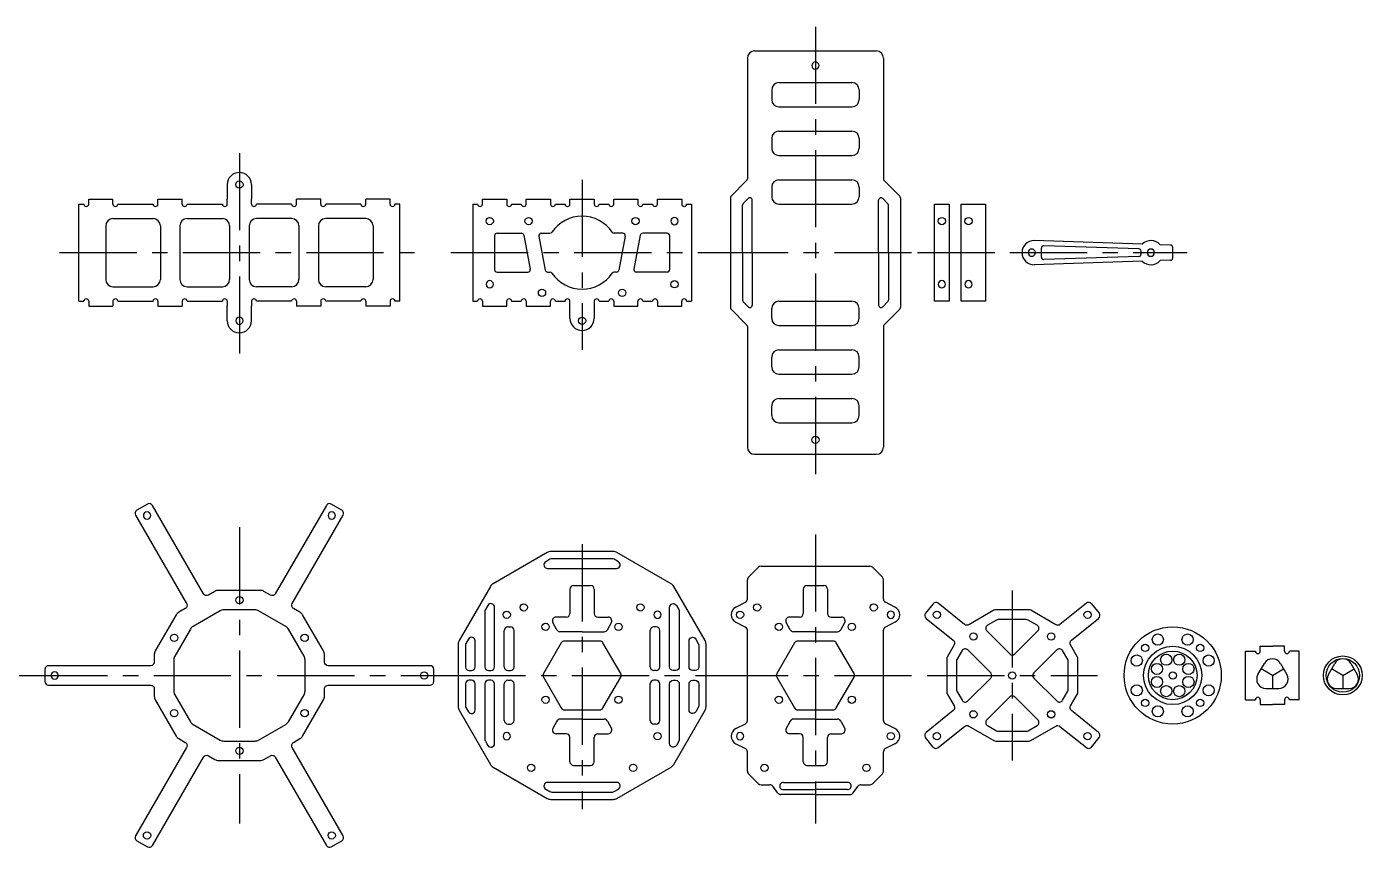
# Model space of a CAD drawing. Header units: millimetres. Extents: x -111 to 862, y -106 to 381.
# Drawn here: x 312 to 862, y -71 to 267 of the extents above; entities that cross this region are included whole.
import ezdxf

# ---------------------------------------------------------------- set-up
doc = ezdxf.new("R2010")
doc.units = ezdxf.units.MM
doc.linetypes.add('CENTER', pattern=[50.8, 31.75, -6.35, 6.35, -6.35])
for name, color, linetype in [('C - Bottom Side', 7, 'Continuous'), ('MB - Arm Wire Connector Frame', 7, 'Continuous'), ('MB - Arm Wire Connector Plug', 7, 'Continuous'), ('MB - Controller Mount Compact', 7, 'Continuous'), ('MB - Controller Mount Large', 7, 'Continuous'), ('MB - ESC Mount', 7, 'Continuous'), ('MB - GPS Mount', 7, 'Continuous'), ('MB - Power Distribution Board', 7, 'Continuous'), ('С - Battery Holder', 7, 'Continuous'), ('С - Top Side', 7, 'Continuous')]:
    doc.layers.add(name, color=color, linetype=linetype)
doc.layers.add('Centers', color=1, linetype='CENTER', plot=False)

# ---------------------------------------------------------------- blocks, each defined once
blk = doc.blocks.new('GFH Arm Wire Connector Hole')
for p, q in [((-5.94, 0.36), (-3.29, 4.96)), ((3.29, 4.97), (5.94, 0.37)), ((-2.66, -5.33), (2.65, -5.33))]:
    blk.add_line(p, q)
for centre, start, end in [((0, 3.07), 30.0175, 150), ((-2.65, -1.53), 150, 269.9825), ((2.65, -1.53), 269.9825, 30.0175)]:
    blk.add_arc(centre, 3.8, start, end)
at = {"layer": 'Centers'}
for q in [(-4.62, 2.66), (4.62, 2.67), (0, -5.33)]:
    blk.add_line((0, 0), q, dxfattribs=at)
blk = doc.blocks.new('GFH Arm Wire Connector Frame')
for p, q in [((-5, 10), (-5, 12)), ((-5, 12), (0, 12)), ((5, 12), (0, 12)), ((5, 10), (5, 12)), ((-11, -10), (-11, 10)), ((-11, 10), (-7, 10)), ((11, 10), (7, 10)), ((11, -10), (11, 10)), ((-11, -10), (-7, -10)), ((-5, -10), (-5, -12)), ((5, -10), (5, -12)), ((11, -10), (7, -10)), ((-5, -12), (0, -12)), ((5, -12), (0, -12))]:
    blk.add_line(p, q)
for centre, start, end in [((-6, 10), 180, 0), ((6, 10), 180, 0), ((-6, -10), 0, 180), ((6, -10), 0, 180)]:
    blk.add_arc(centre, 1, start, end)
blk.add_blockref('GFH Arm Wire Connector Hole', (0, 0))
blk = doc.blocks.new('GFH Arm Tube Connector Plug')
for radius in [8, 6.91]:
    blk.add_circle((0, 0), radius)
blk.add_blockref('GFH Arm Wire Connector Hole', (0, 0))
blk = doc.blocks.new('GFH Screw Hole')
blk.add_circle((0, 0), 1.5)

msp = doc.modelspace()

# ---------------------------------------------------------------- linework, layer by layer
at = {"layer": 'C - Bottom Side'}
for p, q in [((496, 194), (498, 194)), ((496, 194), (496, 154)), ((500, 194), (500, 196)), ((500, 196), (510, 196)), ((510, 196), (510, 194)), ((512, 194), (516, 194)), ((518, 194), (518, 196)), ((518, 196), (528, 196)), ((528, 196), (528, 194)), ((530, 194), (534, 194)), ((536, 194), (536, 196)), ((536, 196), (546, 196)), ((546, 196), (546, 194)), ((548, 194), (552, 194)), ((554, 194), (554, 196)), ((554, 196), (564, 196)), ((564, 196), (564, 194)), ((566, 194), (570, 194)), ((572, 194), (572, 196)), ((572, 196), (582, 196)), ((582, 196), (582, 194)), ((584, 194), (586, 194)), ((586, 194), (586, 154)), ((506, 182), (516.07, 182)), ((524.2, 182), (527.77, 182)), ((557.8, 182), (554.23, 182)), ((576, 182), (565.93, 182)), ((505, 181), (505, 167)), ((517.05, 181.18), (519.67, 167.18)), ((523.22, 180.82), (525.85, 166.82)), ((558.78, 180.82), (556.15, 166.82)), ((564.95, 181.18), (562.33, 167.18)), ((577, 181), (577, 167)), ((506, 166), (518.69, 166)), ((526.83, 166), (527.77, 166)), ((555.17, 166), (554.23, 166)), ((576, 166), (563.31, 166)), ((496, 154), (498, 154)), ((500, 154), (500, 152)), ((510, 152), (510, 154)), ((512, 154), (516, 154)), ((518, 154), (518, 152)), ((528, 152), (528, 154)), ((530, 154), (534, 154)), ((536, 147), (536, 154)), ((546, 154), (546, 147)), ((548, 154), (552, 154)), ((554, 154), (554, 152)), ((564, 152), (564, 154)), ((566, 154), (570, 154)), ((572, 154), (572, 152)), ((582, 152), (582, 154)), ((584, 154), (586, 154)), ((500, 152), (510, 152)), ((518, 152), (528, 152)), ((554, 152), (564, 152)), ((572, 152), (582, 152)), ((541, 142), (541, 142))]:
    msp.add_line(p, q, dxfattribs=at)
for centre in [(519, 187), (563, 187), (524.5, 157.5), (557.5, 157.5)]:
    msp.add_circle(centre, 1.5, dxfattribs=at)
for centre, radius, start, end in [((499, 194), 1, 180, 0), ((511, 194), 1, 180, 0), ((517, 194), 1, 180, 0), ((529, 194), 1, 180, 0), ((535, 194), 1, 180, 0), ((547, 194), 1, 180, 0), ((553, 194), 1, 180, 0), ((565, 194), 1, 180, 0), ((571, 194), 1, 180, 0), ((583, 194), 1, 180, 0), ((541, 174), 15, 34.2289, 145.7711), ((506, 181), 1, 90, 180), ((516.07, 181), 1, 10.6197, 90), ((524.2, 181), 1, 90, 190.6197), ((527.77, 183), 1, 270, 325.7711), ((554.23, 183), 1, 214.2289, 270), ((557.8, 181), 1, 349.3803, 450), ((565.93, 181), 1, 90, 169.3803), ((576, 181), 1, 360, 450), ((506, 167), 1, 180, 270), ((518.69, 167), 1, 270, 370.6197), ((526.83, 167), 1, 190.6197, 270), ((527.77, 165), 1, 34.2289, 90), ((541, 174), 15, 214.2289, 325.7711), ((554.23, 165), 1, 90, 145.7711), ((555.17, 167), 1, 270, 349.3803), ((563.31, 167), 1, 169.3803, 270), ((576, 167), 1, 270, 360), ((499, 154), 1, 0, 180), ((511, 154), 1, 0, 180), ((517, 154), 1, 0, 180), ((529, 154), 1, 0, 180), ((535, 154), 1, 0, 180), ((547, 154), 1, 0, 180), ((553, 154), 1, 0, 180), ((565, 154), 1, 0, 180), ((571, 154), 1, 0, 180), ((583, 154), 1, 0, 180), ((541, 147), 5, 180, 270), ((541, 147), 5, 270, 0)]:
    msp.add_arc(centre, radius, start, end, dxfattribs=at)
at = {"layer": 'Centers'}
for p, q in [((637, 267), (637, 82)), ((400, 215), (400, 132)), ((541, 204), (541, 134)), ((326, 174), (474, 174)), ((487, 174), (595, 174)), ((594, 174), (680, 174)), ((679, 174), (713, 174)), ((717, 174), (790, 174)), ((400, 61), (400, -61)), ((637, 58), (637, -61)), ((541, 54), (541, -55)), ((718, 35), (718, -35)), ((99, 0), (321, 0)), ((314, 0), (486, 0)), ((486, 0), (596, 0)), ((594, 0), (678, 0)), ((683, 0), (753, 0))]:
    msp.add_line(p, q, dxfattribs=at)
at = {"layer": 'MB - Controller Mount Compact'}
for p, q in [((609.44, 40.44), (613.56, 44.56)), ((614.62, 45), (659.38, 45)), ((660.44, 44.56), (664.56, 40.44)), ((609, 31.43), (609, 39.38)), ((665, 31.43), (665, 39.38)), ((632, 35.5), (632, 25.5)), ((633.5, 37), (640.5, 37)), ((642, 35.5), (642, 25.5)), ((604.26, 28.13), (608.17, 30.09)), ((669.74, 28.13), (665.83, 30.09)), ((630.5, 24), (626.28, 24)), ((643.5, 24), (647.72, 24)), ((604.26, 21.87), (608.17, 19.91)), ((609, -18.57), (609, 18.57)), ((626.58, 18.79), (624.96, 21.79)), ((637, 18), (627.9, 18)), ((637, 18), (646.1, 18)), ((647.42, 18.79), (649.04, 21.79)), ((665, -18.57), (665, 18.57)), ((669.74, 21.87), (665.83, 19.91)), ((604.26, -21.87), (608.17, -19.91)), ((626.58, -18.79), (624.96, -21.79)), ((637, -18), (627.9, -18)), ((637, -18), (646.1, -18)), ((647.42, -18.79), (649.04, -21.79)), ((669.74, -21.87), (665.83, -19.91)), ((630.5, -24), (626.28, -24)), ((632, -35.5), (632, -25.5)), ((642, -35.5), (642, -25.5)), ((643.5, -24), (647.72, -24)), ((604.26, -28.13), (608.17, -30.09)), ((609, -39.38), (609, -31.43)), ((665, -39.38), (665, -31.43)), ((669.74, -28.13), (665.83, -30.09)), ((633.5, -37), (640.5, -37)), ((613.56, -44.56), (609.44, -40.44)), ((660.44, -44.56), (664.56, -40.44)), ((614.62, -45), (618.25, -45)), ((621.55, -48.4), (619.45, -45.6)), ((622.55, -46.33), (622.55, -46.33)), ((637, -49), (622.75, -49)), ((623.8, -44), (637, -44)), ((623.8, -47), (637, -47)), ((650.2, -44), (637, -44)), ((650.2, -47), (637, -47)), ((637, -49), (651.25, -49)), ((651.45, -46.33), (651.45, -46.33)), ((652.45, -48.4), (654.55, -45.6)), ((655.75, -45), (659.38, -45))]:
    msp.add_line(p, q, dxfattribs=at)
msp.add_lwpolyline([(628.4, 13.39), (621.1, 0.75, 0.267949), (621.1, -0.75), (628.4, -13.39, 0.267949), (629.7, -14.14), (644.3, -14.14, 0.267949), (645.6, -13.39), (652.9, -0.75, 0.267949), (652.9, 0.75), (645.6, 13.39, 0.267949), (644.3, 14.14), (629.7, 14.14, 0.267949)], format="xyb", close=True, dxfattribs=at)
for centre in [(613, 28), (661, 28), (622, 20), (652, 20), (622, -10), (652, -10), (616, -38), (658, -38)]:
    msp.add_circle(centre, 1.5, dxfattribs=at)
for centre, radius, start, end in [((614.62, 43.5), 1.5, 90, 135), ((659.38, 43.5), 1.5, 45, 90), ((610.5, 39.38), 1.5, 135, 180), ((663.5, 39.38), 1.5, 0, 45), ((633.5, 35.5), 1.5, 90, 180), ((640.5, 35.5), 1.5, 0, 90), ((605.83, 25), 3.5, 116.5651, 243.4349), ((607.5, 31.43), 1.5, 296.5651, 360), ((666.5, 31.43), 1.5, 180, 243.435), ((668.17, 25), 3.5, 296.5651, 423.435), ((626.28, 22.5), 1.5, 90, 208.3008), ((630.5, 25.5), 1.5, 270, 360), ((643.5, 25.5), 1.5, 180, 270), ((647.72, 22.5), 1.5, 331.6992, 450), ((607.5, 18.57), 1.5, 0, 63.4349), ((627.9, 19.5), 1.5, 208.3008, 270), ((646.1, 19.5), 1.5, 270, 331.6992), ((666.5, 18.57), 1.5, 116.5651, 180), ((605.83, -25), 3.5, 116.5651, 243.4349), ((607.5, -18.57), 1.5, 296.5651, 360), ((626.28, -22.5), 1.5, 151.6992, 270), ((627.9, -19.5), 1.5, 90, 151.6992), ((646.1, -19.5), 1.5, 28.3008, 90), ((647.72, -22.5), 1.5, 270, 388.3008), ((666.5, -18.57), 1.5, 180, 243.4349), ((668.17, -25), 3.5, 296.5651, 423.4349), ((630.5, -25.5), 1.5, 0, 90), ((643.5, -25.5), 1.5, 90, 180), ((607.5, -31.43), 1.5, 360, 423.4349), ((666.5, -31.43), 1.5, 116.5651, 180), ((633.5, -35.5), 1.5, 180, 270), ((640.5, -35.5), 1.5, 270, 360), ((610.5, -39.38), 1.5, 180, 225), ((663.5, -39.38), 1.5, 315, 360), ((614.62, -43.5), 1.5, 225, 270), ((618.25, -46.5), 1.5, 36.8699, 90), ((622.75, -47.5), 1.5, 216.8699, 270), ((623.8, -45.5), 1.5, 90, 213.6901), ((623.8, -45.5), 1.5, 213.6901, 270), ((650.2, -45.5), 1.5, 326.3099, 90), ((650.2, -45.5), 1.5, 270, 326.3099), ((651.25, -47.5), 1.5, 270, 323.1301), ((655.75, -46.5), 1.5, 90, 143.1301), ((659.38, -43.5), 1.5, 270, 315)]:
    msp.add_arc(centre, radius, start, end, dxfattribs=at)
at = {"layer": 'MB - Controller Mount Large'}
for p, q in [((536, 35.5), (536, 25.5)), ((537.5, 37), (544.5, 37)), ((546, 35.5), (546, 25.5)), ((534.5, 24), (530.28, 24)), ((547.5, 24), (551.72, 24)), ((509, 3.5), (509, 18.5)), ((510.5, 20), (511.5, 20)), ((513, 3.5), (513, 18.5)), ((530.58, 18.79), (528.96, 21.79)), ((541, 18), (531.9, 18)), ((541, 18), (550.1, 18)), ((551.42, 18.79), (553.04, 21.79)), ((569, 3.5), (569, 18.5)), ((571.5, 20), (570.5, 20)), ((573, 3.5), (573, 18.5)), ((510.5, 2), (511.5, 2)), ((571.5, 2), (570.5, 2)), ((509, -18.5), (509, -3.5)), ((510.5, -2), (511.5, -2)), ((513, -18.5), (513, -3.5)), ((569, -18.5), (569, -3.5)), ((571.5, -2), (570.5, -2)), ((573, -18.5), (573, -3.5)), ((510.5, -20), (511.5, -20)), ((530.58, -18.79), (528.96, -21.79)), ((541, -18), (531.9, -18)), ((541, -18), (550.1, -18)), ((551.42, -18.79), (553.04, -21.79)), ((571.5, -20), (570.5, -20)), ((534.5, -24), (530.28, -24)), ((536, -35.5), (536, -25.5)), ((546, -35.5), (546, -25.5)), ((547.5, -24), (551.72, -24)), ((537.5, -37), (544.5, -37))]:
    msp.add_line(p, q, dxfattribs=at)
for points in [[(526.64, 50.6), (504.36, 37.74, 0.131652), (503.26, 36.64), (490.4, 14.36, 0.131652), (490, 12.86), (490, -12.86, 0.131652), (490.4, -14.36), (503.26, -36.64, 0.131652), (504.36, -37.74), (526.64, -50.6, 0.131652), (528.14, -51), (553.86, -51, 0.131652), (555.36, -50.6), (577.64, -37.74, 0.131652), (578.74, -36.64), (591.6, -14.36, 0.131652), (592, -12.86), (592, 12.86, 0.131652), (591.6, 14.36), (578.74, 36.64, 0.131652), (577.64, 37.74), (555.36, 50.6, 0.131652), (553.86, 51), (528.14, 51, 0.131652)], [(532.4, 13.39), (525.1, 0.75, 0.267949), (525.1, -0.75), (532.4, -13.39, 0.267949), (533.7, -14.14), (548.3, -14.14, 0.267949), (549.6, -13.39), (556.9, -0.75, 0.267949), (556.9, 0.75), (549.6, 13.39, 0.267949), (548.3, 14.14), (533.7, 14.14, 0.267949)], [(501, -3.5), (501, -26.32, 0.131652), (501.2, -27.07), (502.2, -28.8, 0.767327), (505, -28.05), (505, -3.5, 0.414214), (503.5, -2), (502.5, -2, 0.414214)], [(581, -3.5), (581, -26.32, -0.131652), (580.8, -27.07), (579.8, -28.8, -0.767327), (577, -28.05), (577, -3.5, -0.414214), (578.5, -2), (579.5, -2, -0.414214)]]:
    msp.add_lwpolyline(points, format="xyb", close=True, dxfattribs=at)
for points in [[(555.19, 44, 0.767327), (555.94, 46.8), (554.21, 47.8, 0.131652), (553.46, 48), (528.54, 48, 0.131652), (527.79, 47.8), (526.06, 46.8, 0.767327), (526.81, 44), (555.19, 44)], [(501, 3.5, 0.414214), (502.5, 2), (503.5, 2, 0.414214), (505, 3.5), (505, 28.05, 0.767327), (502.2, 28.8), (501.2, 27.07, 0.131652), (501, 26.32), (501, 3.5)], [(581, 3.5, -0.414214), (579.5, 2), (578.5, 2, -0.414214), (577, 3.5), (577, 28.05, -0.767327), (579.8, 28.8), (580.8, 27.07, -0.131652), (581, 26.32), (581, 3.5)], [(495.5, 2, 0.414214), (497, 3.5), (497, 14.19, 0.767327), (494.2, 14.94), (493.2, 13.21, 0.131652), (493, 12.46), (493, 3.5, 0.414214), (494.5, 2), (495.5, 2)], [(586.5, 2, -0.414214), (585, 3.5), (585, 14.19, -0.767327), (587.8, 14.94), (588.8, 13.21, -0.131652), (589, 12.46), (589, 3.5, -0.414214), (587.5, 2), (586.5, 2)], [(494.5, -2, 0.414214), (493, -3.5), (493, -12.46, 0.131652), (493.2, -13.21), (494.2, -14.94, 0.767327), (497, -14.19), (497, -3.5, 0.414214), (495.5, -2), (494.5, -2)], [(587.5, -2, -0.414214), (589, -3.5), (589, -12.46, -0.131652), (588.8, -13.21), (587.8, -14.94, -0.767327), (585, -14.19), (585, -3.5, -0.414214), (586.5, -2), (587.5, -2)], [(526.81, -44, 0.767327), (526.06, -46.8), (527.79, -47.8, 0.131652), (528.54, -48), (553.46, -48, 0.131652), (554.21, -47.8), (555.94, -46.8, 0.767327), (555.19, -44), (526.81, -44)]]:
    msp.add_lwpolyline(points, format="xyb", dxfattribs=at)
for centre in [(517, 28), (565, 28), (565, 28), (526, 20), (556, 20), (526, -10), (556, -10), (520, -38), (562, -38)]:
    msp.add_circle(centre, 1.5, dxfattribs=at)
for centre, start, end in [((537.5, 35.5), 90, 180), ((544.5, 35.5), 0, 90), ((530.28, 22.5), 90, 208.3008), ((534.5, 25.5), 270, 360), ((547.5, 25.5), 180, 270), ((551.72, 22.5), 331.6992, 450), ((510.5, 18.5), 90, 180), ((511.5, 18.5), 0, 90), ((531.9, 19.5), 208.3008, 270), ((550.1, 19.5), 270, 331.6992), ((570.5, 18.5), 90, 180), ((571.5, 18.5), 0, 90), ((510.5, 3.5), 180, 270), ((511.5, 3.5), 270, 360), ((570.5, 3.5), 180, 270), ((571.5, 3.5), 270, 360), ((510.5, -3.5), 90, 180), ((511.5, -3.5), 0, 90), ((570.5, -3.5), 90, 180), ((571.5, -3.5), 0, 90), ((510.5, -18.5), 180, 270), ((511.5, -18.5), 270, 360), ((530.28, -22.5), 151.6992, 270), ((531.9, -19.5), 90, 151.6992), ((550.1, -19.5), 28.3008, 90), ((551.72, -22.5), 270, 388.3008), ((570.5, -18.5), 180, 270), ((571.5, -18.5), 270, 360), ((534.5, -25.5), 0, 90), ((547.5, -25.5), 90, 180), ((537.5, -35.5), 180, 270), ((544.5, -35.5), 270, 360)]:
    msp.add_arc(centre, 1.5, start, end, dxfattribs=at)
at = {"layer": 'MB - ESC Mount'}
msp.add_lwpolyline([(320, -2.5, 0.414214), (321.5, -4), (363.5, -4, -0.414214), (365, -5.5), (365, -8.57, 0.131652), (365.4, -10.07), (373.98, -24.93, 0.131652), (375.07, -26.02), (377.74, -27.56, -0.414214), (378.29, -29.61), (357.29, -65.98, 0.414214), (357.83, -68.03), (362.17, -70.53, 0.414214), (364.21, -69.98), (385.21, -33.61, -0.414214), (387.26, -33.06), (389.93, -34.6, 0.131652), (391.43, -35), (408.57, -35, 0.131652), (410.07, -34.6), (412.74, -33.06, -0.414214), (414.79, -33.61), (435.79, -69.98, 0.414214), (437.83, -70.53), (442.17, -68.03, 0.414214), (442.71, -65.98), (421.71, -29.61, -0.414214), (422.26, -27.56), (424.93, -26.02, 0.131652), (426.02, -24.93), (434.6, -10.07, 0.131652), (435, -8.57), (435, -5.5, -0.414214), (436.5, -4), (478.5, -4, 0.414214), (480, -2.5), (480, 2.5, 0.414214), (478.5, 4), (436.5, 4, -0.414214), (435, 5.5), (435, 8.57, 0.131652), (434.6, 10.07), (426.02, 24.93, 0.131652), (424.93, 26.02), (422.26, 27.56, -0.414214), (421.71, 29.61), (442.71, 65.98, 0.414214), (442.17, 68.03), (437.83, 70.53, 0.414214), (435.79, 69.98), (414.79, 33.61, -0.414214), (412.74, 33.06), (410.07, 34.6, 0.131652), (408.57, 35), (391.43, 35, 0.131652), (389.93, 34.6), (387.26, 33.06, -0.414214), (385.21, 33.61), (364.21, 69.98, 0.414214), (362.17, 70.53), (357.83, 68.03, 0.414214), (357.29, 65.98), (378.29, 29.61, -0.414214), (377.74, 27.56), (375.07, 26.02, 0.131652), (373.98, 24.93), (365.4, 10.07, 0.131652), (365, 8.57), (365, 5.5, -0.414214), (363.5, 4), (321.5, 4, 0.414214), (320, 2.5), (320, -2.5)], format="xyb", dxfattribs=at)
msp.add_lwpolyline([(373, 6.43), (373, -6.44, 0.13163), (373.4, -7.93), (379.83, -19.07, 0.131652), (380.93, -20.17), (392.07, -26.6, 0.131652), (393.57, -27), (406.43, -27, 0.131652), (407.93, -26.6), (419.07, -20.17, 0.131652), (420.17, -19.07), (426.6, -7.93, 0.131652), (427, -6.43), (427, 6.43, 0.131652), (426.6, 7.93), (420.17, 19.07, 0.131652), (419.07, 20.17), (407.93, 26.6, 0.131652), (406.43, 27), (393.57, 27, 0.131653), (392.07, 26.6), (380.93, 20.17, 0.131651), (379.83, 19.07), (373.4, 7.93, 0.131676)], format="xyb", close=True, dxfattribs=at)
at = {"layer": 'MB - GPS Mount'}
for p, q in [((685.42, 29.49), (682.28, 25.59)), ((750.58, 29.49), (753.72, 25.59)), ((685.42, -29.49), (682.28, -25.59)), ((750.58, -29.49), (753.72, -25.59))]:
    msp.add_line(p, q, dxfattribs=at)
for points in [[(748.47, 29.71), (737.62, 20.96, -0.309956), (735.93, 20.83), (725.58, 26.8, 0.131652), (724.83, 27), (711.17, 27, 0.131652), (710.42, 26.8), (700.07, 20.83, -0.309956), (698.38, 20.96), (687.53, 29.71)], [(682.51, 23.49), (693.7, 14.45, -0.369492), (694.06, 12.54), (691.2, 7.58, 0.131652), (691, 6.83), (691, -6.83, 0.131652), (691.2, -7.58), (694.06, -12.54, -0.369492), (693.7, -14.45), (682.51, -23.49)], [(719.06, 8.84), (728.52, 18.3, 0.493145), (728.21, 20.66), (724.51, 22.8, 0.131652), (723.76, 23), (712.24, 23, 0.131652), (711.49, 22.8), (707.79, 20.66, 0.493145), (707.48, 18.3), (716.94, 8.84)], [(753.49, -23.49), (742.3, -14.45, -0.369492), (741.94, -12.54), (744.8, -7.58, 0.131652), (745, -6.83), (745, 6.83, 0.131652), (744.8, 7.58), (741.94, 12.54, -0.369492), (742.3, 14.45), (753.49, 23.49)], [(699.7, 10.52, 0.493145), (697.34, 10.21), (695.2, 6.51, 0.131652), (695, 5.76), (695, -5.76, 0.131652), (695.2, -6.51), (697.34, -10.21, 0.493145), (699.7, -10.52), (709.16, -1.06, 0.414214), (709.16, 1.06), (699.7, 10.52)], [(726.84, -1.06), (736.3, -10.52, 0.493145), (738.66, -10.21), (740.8, -6.51, 0.131652), (741, -5.76), (741, 5.76, 0.131652), (740.8, 6.51), (738.66, 10.21, 0.493145), (736.3, 10.52), (726.84, 1.06)], [(716.94, -8.84), (707.48, -18.3, 0.493145), (707.79, -20.66), (711.49, -22.8, 0.131652), (712.24, -23), (723.76, -23, 0.131652), (724.51, -22.8), (728.21, -20.66, 0.493145), (728.52, -18.3), (719.06, -8.84)], [(687.53, -29.71), (698.38, -20.96, -0.309956), (700.07, -20.83), (710.42, -26.8, 0.131652), (711.17, -27), (724.83, -27, 0.131652), (725.58, -26.8), (735.93, -20.83, -0.309956), (737.62, -20.96), (748.47, -29.71)]]:
    msp.add_lwpolyline(points, format="xyb", dxfattribs=at)
for centre in [(702, 16), (734, 16), (702, -16), (734, -16)]:
    msp.add_circle(centre, 1.5, dxfattribs=at)
for centre, start, end in [((686.59, 28.54), 51.1155, 141.1155), ((749.41, 28.54), 38.8845, 128.8845), ((683.45, 24.65), 141.1155, 231.1155), ((752.55, 24.65), 308.8845, 398.8845), ((718, 9.9), 225, 315), ((727.9, 0), 135, 225), ((718, -9.9), 45, 135), ((683.45, -24.65), 128.8845, 218.8845), ((752.55, -24.65), 321.1155, 411.1155), ((686.59, -28.54), 218.8845, 308.8845), ((749.41, -28.54), 231.1155, 321.1155)]:
    msp.add_arc(centre, 1.5, start, end, dxfattribs=at)
at = {"layer": 'MB - Power Distribution Board'}
for centre, radius in [((784, 0), 20), ((777.88, 14.78), 2.3), ((790.12, 14.78), 2.3), ((784, 0), 12), ((769.22, 6.12), 2.3), ((784, 0), 10), ((781.32, 6.47), 2.3), ((786.68, 6.47), 2.3), ((798.78, 6.12), 2.3), ((777.53, 2.68), 2.3), ((790.47, 2.68), 2.3), ((769.22, -6.12), 2.3), ((777.53, -2.68), 2.3), ((781.32, -6.47), 2.3), ((786.68, -6.47), 2.3), ((790.47, -2.68), 2.3), ((798.78, -6.12), 2.3), ((777.88, -14.78), 2.3), ((790.12, -14.78), 2.3)]:
    msp.add_circle(centre, radius, dxfattribs=at)
at = {"layer": 'С - Battery Holder'}
for p, q in [((609, 254), (609, 204.41)), ((612, 257), (662, 257)), ((665, 254), (665, 204.41)), ((622, 244), (652, 244)), ((619, 241), (619, 237)), ((655, 241), (655, 237)), ((622, 234), (652, 234)), ((619, 221), (619, 217)), ((622, 224), (652, 224)), ((655, 221), (655, 217)), ((622, 214), (652, 214)), ((608.71, 203.71), (602.29, 197.29)), ((622, 204), (652, 204)), ((665.29, 203.71), (671.71, 197.29)), ((619, 201), (619, 197)), ((655, 201), (655, 197)), ((602, 196.59), (602, 151.41)), ((607, 174), (607, 193.59)), ((607.29, 194.29), (609.29, 196.29)), ((611, 174), (611, 195.59)), ((622, 194), (652, 194)), ((663, 174), (663, 195.59)), ((666.71, 194.29), (664.71, 196.29)), ((667, 174), (667, 193.59)), ((672, 196.59), (672, 151.41)), ((686, 194), (692, 194)), ((686, 154), (686, 194)), ((692, 194), (692, 154)), ((697, 194), (707, 194)), ((697, 154), (697, 194)), ((707, 194), (707, 154)), ((771.45, 177.52), (727, 179)), ((730, 172.14), (730, 175.87)), ((770.03, 175.56), (731.03, 176.86)), ((783.03, 177.13), (778.78, 177.27)), ((784, 171.87), (784, 176.13)), ((607, 174), (607, 154.41)), ((611, 174), (611, 152.41)), ((663, 174), (663, 152.41)), ((667, 174), (667, 154.41)), ((771.45, 170.48), (727, 169)), ((770.03, 172.44), (731.03, 171.14)), ((771, 173.43), (771, 174.57)), ((783.03, 170.87), (778.78, 170.73)), ((622, 154), (652, 154)), ((692, 154), (686, 154)), ((707, 154), (697, 154)), ((608.71, 144.29), (602.29, 150.71)), ((607.29, 153.71), (609.29, 151.71)), ((619, 147), (619, 151)), ((655, 147), (655, 151)), ((666.71, 153.71), (664.71, 151.71)), ((665.29, 144.29), (671.71, 150.71)), ((609, 143.59), (609, 94)), ((622, 144), (652, 144)), ((665, 143.59), (665, 94)), ((622, 134), (652, 134)), ((619, 127), (619, 131)), ((655, 127), (655, 131)), ((622, 124), (652, 124)), ((619, 107), (619, 111)), ((622, 114), (652, 114)), ((655, 107), (655, 111)), ((622, 104), (652, 104)), ((612, 91), (662, 91))]:
    msp.add_line(p, q, dxfattribs=at)
for centre, radius, start, end in [((612, 254), 3, 90, 180), ((662, 254), 3, 0, 90), ((622, 241), 3, 90, 180), ((652, 241), 3, 0, 90), ((622, 237), 3, 180, 270), ((652, 237), 3, 270, 360), ((622, 221), 3, 90, 180), ((652, 221), 3, 0, 90), ((622, 217), 3, 180, 270), ((652, 217), 3, 270, 360), ((608, 204.41), 1, 315, 360), ((622, 201), 3, 90, 180), ((652, 201), 3, 0, 90), ((666, 204.41), 1, 180, 225), ((603, 196.59), 1, 135, 180), ((608, 193.59), 1, 135, 180), ((610, 195.59), 1, 0, 135), ((622, 197), 3, 180, 270), ((652, 197), 3, 270, 360), ((664, 195.59), 1, 45, 180), ((666, 193.59), 1, 0, 45), ((671, 196.59), 1, 0, 45), ((727, 174), 5, 90, 180), ((731, 175.87), 1, 88.0908, 180), ((775, 174), 5, 40.905, 135.2767), ((783, 176.13), 1, 0, 88.0908), ((727, 174), 5, 180, 270), ((731, 172.14), 1, 180, 271.9092), ((770, 174.57), 1, 0, 88.0908), ((770, 173.43), 1, 271.9092, 360), ((775, 174), 5, 224.7233, 319.095), ((783, 171.87), 1, 271.9092, 360), ((608, 154.41), 1, 180, 225), ((622, 151), 3, 90, 180), ((652, 151), 3, 0, 90), ((666, 154.41), 1, 315, 360), ((603, 151.41), 1, 180, 225), ((610, 152.41), 1, 225, 360), ((664, 152.41), 1, 180, 315), ((671, 151.41), 1, 315, 360), ((608, 143.59), 1, 0, 45), ((622, 147), 3, 180, 270), ((652, 147), 3, 270, 360), ((666, 143.59), 1, 135, 180), ((622, 131), 3, 90, 180), ((652, 131), 3, 0, 90), ((622, 127), 3, 180, 270), ((652, 127), 3, 270, 360), ((622, 111), 3, 90, 180), ((652, 111), 3, 0, 90), ((622, 107), 3, 180, 270), ((652, 107), 3, 270, 360), ((612, 94), 3, 180, 270), ((662, 94), 3, 270, 0)]:
    msp.add_arc(centre, radius, start, end, dxfattribs=at)
at = {"layer": 'С - Top Side'}
for p, q in [((395, 202), (395, 196)), ((405, 202), (405, 196)), ((334, 154), (334, 194)), ((334, 194), (336, 194)), ((338, 194), (338, 196)), ((338, 196), (348, 196)), ((348, 194), (348, 196)), ((350, 194), (364.5, 194)), ((366.5, 194), (366.5, 196)), ((366.5, 196), (376.5, 196)), ((376.5, 194), (376.5, 196)), ((378.5, 194), (393, 194)), ((395, 194), (395, 196)), ((405, 194), (405, 196)), ((421.5, 194), (407, 194)), ((423.5, 194), (423.5, 196)), ((433.5, 196), (423.5, 196)), ((433.5, 194), (433.5, 196)), ((450, 194), (435.5, 194)), ((452, 194), (452, 196)), ((462, 196), (452, 196)), ((462, 194), (462, 196)), ((466, 194), (464, 194)), ((466, 154), (466, 194)), ((348, 188), (364.5, 188)), ((378.5, 188), (393, 188)), ((421.5, 188), (407, 188)), ((452, 188), (435.5, 188)), ((345, 185), (345, 163)), ((367.5, 185), (367.5, 163)), ((375.5, 185), (375.5, 163)), ((396, 185), (396, 163)), ((404, 185), (404, 163)), ((424.5, 185), (424.5, 163)), ((432.5, 185), (432.5, 163)), ((455, 185), (455, 163)), ((348, 160), (364.5, 160)), ((378.5, 160), (393, 160)), ((421.5, 160), (407, 160)), ((452, 160), (435.5, 160)), ((334, 154), (336, 154)), ((338, 154), (338, 152)), ((348, 154), (348, 152)), ((350, 154), (364.5, 154)), ((366.5, 154), (366.5, 152)), ((376.5, 154), (376.5, 152)), ((378.5, 154), (393, 154)), ((395, 154), (395, 152)), ((395, 154), (395, 152)), ((405, 154), (405, 152)), ((405, 154), (405, 152)), ((421.5, 154), (407, 154)), ((423.5, 154), (423.5, 152)), ((433.5, 154), (433.5, 152)), ((450, 154), (435.5, 154)), ((452, 154), (452, 152)), ((462, 154), (462, 152)), ((466, 154), (464, 154)), ((338, 152), (348, 152)), ((366.5, 152), (376.5, 152)), ((395, 146), (395, 152)), ((405, 146), (405, 152)), ((433.5, 152), (423.5, 152)), ((462, 152), (452, 152))]:
    msp.add_line(p, q, dxfattribs=at)
for centre, radius, start, end in [((400, 202), 5, 0, 180), ((337, 194), 1, 180, 0), ((349, 194), 1, 180, 0), ((365.5, 194), 1, 180, 0), ((377.5, 194), 1, 180, 0), ((394, 194), 1, 180, 0), ((406, 194), 1, 180, 0), ((422.5, 194), 1, 180, 0), ((434.5, 194), 1, 180, 0), ((451, 194), 1, 180, 0), ((463, 194), 1, 180, 0), ((348, 185), 3, 90, 180), ((364.5, 185), 3, 0, 90), ((378.5, 185), 3, 90, 180), ((393, 185), 3, 0, 90), ((407, 185), 3, 90, 180), ((421.5, 185), 3, 0, 90), ((435.5, 185), 3, 90, 180), ((452, 185), 3, 0, 90), ((348, 163), 3, 180, 270), ((364.5, 163), 3, 270, 360), ((378.5, 163), 3, 180, 270), ((393, 163), 3, 270, 360), ((407, 163), 3, 180, 270), ((421.5, 163), 3, 270, 360), ((435.5, 163), 3, 180, 270), ((452, 163), 3, 270, 360), ((337, 154), 1, 0, 180), ((349, 154), 1, 0, 180), ((365.5, 154), 1, 0, 180), ((377.5, 154), 1, 0, 180), ((394, 154), 1, 0, 180), ((406, 154), 1, 0, 180), ((422.5, 154), 1, 0, 180), ((434.5, 154), 1, 0, 180), ((451, 154), 1, 0, 180), ((463, 154), 1, 0, 180), ((400, 146), 5, 180, 0)]:
    msp.add_arc(centre, radius, start, end, dxfattribs=at)

# ---------------------------------------------------------------- block references
at = {"layer": 'C - Bottom Side'}
for p in [(503, 187), (541, 146)]:
    msp.add_blockref('GFH Screw Hole', p, dxfattribs=at)
at = {"layer": 'C - Bottom Side', "xscale": -1}
msp.add_blockref('GFH Screw Hole', (579, 187), dxfattribs=at)
at = {"layer": 'C - Bottom Side', "xscale": -1, "rotation": 180}
msp.add_blockref('GFH Screw Hole', (503, 161), dxfattribs=at)
at = {"layer": 'C - Bottom Side', "rotation": 180}
msp.add_blockref('GFH Screw Hole', (579, 161), dxfattribs=at)
at = {"layer": 'MB - Arm Wire Connector Frame'}
msp.add_blockref('GFH Arm Wire Connector Frame', (825, 0), dxfattribs=at)
at = {"layer": 'MB - Arm Wire Connector Plug'}
msp.add_blockref('GFH Arm Tube Connector Plug', (854, 0), dxfattribs=at)
at = {"layer": 'MB - Controller Mount Compact'}
msp.add_blockref('GFH Screw Hole', (606, 25), dxfattribs=at)
at = {"layer": 'MB - Controller Mount Compact', "xscale": -1}
msp.add_blockref('GFH Screw Hole', (668, 25), dxfattribs=at)
at = {"layer": 'MB - Controller Mount Compact', "xscale": -1, "rotation": 180}
msp.add_blockref('GFH Screw Hole', (606, -25), dxfattribs=at)
at = {"layer": 'MB - Controller Mount Compact', "rotation": 180}
msp.add_blockref('GFH Screw Hole', (668, -25), dxfattribs=at)
at = {"layer": 'MB - Controller Mount Large'}
msp.add_blockref('GFH Screw Hole', (510, 25), dxfattribs=at)
at = {"layer": 'MB - Controller Mount Large', "xscale": -1}
msp.add_blockref('GFH Screw Hole', (572, 25), dxfattribs=at)
at = {"layer": 'MB - Controller Mount Large', "xscale": -1, "rotation": 180}
msp.add_blockref('GFH Screw Hole', (510, -25), dxfattribs=at)
at = {"layer": 'MB - Controller Mount Large', "rotation": 180}
msp.add_blockref('GFH Screw Hole', (572, -25), dxfattribs=at)
at = {"layer": 'MB - ESC Mount', "xscale": -1}
for p, rotation in [((362, 65.82), 210), ((438, 65.82), 150), ((324, 0), 269.9999999999999)]:
    msp.add_blockref('GFH Screw Hole', p, dxfattribs=dict(at, rotation=rotation))
at = {"layer": 'MB - ESC Mount'}
for p, rotation in [((400, 31), 30), ((373.15, 15.5), 30), ((426.85, 15.5), 30), ((476, 0), 89.99999999999999), ((373.15, -15.5), 30), ((426.85, -15.5), 30), ((400, -31), 30), ((362, -65.82), 329.9999999999999), ((438, -65.82), 30)]:
    msp.add_blockref('GFH Screw Hole', p, dxfattribs=dict(at, rotation=rotation))
at = {"layer": 'MB - GPS Mount'}
for p in [(687, 25), (749, 25), (718, 0), (687, -25), (749, -25)]:
    msp.add_blockref('GFH Screw Hole', p, dxfattribs=at)
at = {"layer": 'MB - Power Distribution Board'}
for p, rotation in [((772.69, 11.31), 135), ((795.31, 11.31), 45.00000000000001), ((784, 0), 22.5), ((772.69, -11.31), 45.00000000000001), ((795.31, -11.31), 135)]:
    msp.add_blockref('GFH Screw Hole', p, dxfattribs=dict(at, rotation=rotation))
at = {"layer": 'С - Battery Holder', "xscale": -1}
for p, rotation in [((637, 251), 180), ((726, 174), 270), ((775, 174), 270), ((689, 161), 180), ((700, 161), 180)]:
    msp.add_blockref('GFH Screw Hole', p, dxfattribs=dict(at, rotation=rotation))
at = {"layer": 'С - Battery Holder'}
for p in [(689, 187), (700, 187), (637, 97)]:
    msp.add_blockref('GFH Screw Hole', p, dxfattribs=at)
at = {"layer": 'С - Top Side'}
msp.add_blockref('GFH Screw Hole', (400, 202), dxfattribs=at)
at = {"layer": 'С - Top Side', "xscale": -1, "rotation": 180}
msp.add_blockref('GFH Screw Hole', (400, 146), dxfattribs=at)

doc.saveas('drawing.dxf')
